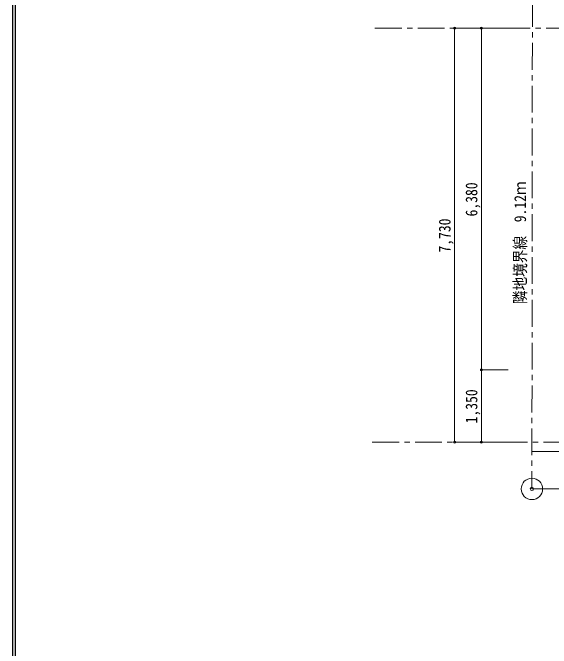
# Model space of a CAD drawing. Units: millimetres at full size; details may follow other scales. Extents: x -443943 to 462275, y -43546 to 79452.
# Drawn here: x -134034 to -123978, y -19068 to -7199 of the extents above; entities that cross this region are included whole.
import ezdxf
from ezdxf.enums import TextEntityAlignment as Align

# ---------------------------------------------------------------- set-up
doc = ezdxf.new("R2010")
doc.units = ezdxf.units.MM
doc.header["$LTSCALE"] = 100
doc.header["$PDMODE"] = 32
doc.header["$PDSIZE"] = 40
doc.linetypes.add('CHAIN1', pattern=[8, 5, -1, 1, -1])
doc.linetypes.add('DOUBLE_CHAIN1', pattern=[8.8, 5, -1, 0.6, -0.6, 0.6, -1])
for name, color, linetype, lineweight in [('4-1_通り芯', 4, 'Continuous', 9), ('4-4_寸法', 7, 'Continuous', 15), ('4-B_E-PANL', 1, 'Continuous', 18), ('4-F__', 4, 'Continuous', 9)]:
    doc.layers.add(name, color=color, linetype=linetype, lineweight=lineweight)
doc.styles.add('ＭＳ ゴシック', font='')
doc.styles.get('ＭＳ ゴシック').set_extended_font_data('MS Gothic')

msp = doc.modelspace()

# ---------------------------------------------------------------- linework, layer by layer
at = {"layer": '4-1_通り芯', "color": 5, "lineweight": 30}
for p, q in [((-134034.3, -23080.8), (-134034.3, 16273.1)), ((-133984.3, -23030.8), (-133984.3, 16223.1))]:
    msp.add_line(p, q, dxfattribs=at)
at = {"layer": '4-1_通り芯', "linetype": 'CHAIN1'}
for p, q in [((-85970.7, -7488.1), (-127320.7, -7488.1)), ((-127320.7, -15218.1), (-85970.7, -15218.1))]:
    msp.add_line(p, q, dxfattribs=at)
at = {"layer": '4-4_寸法'}
for p, q in [((-125782.4, -7488.1), (-124782.4, -7488.1)), ((-125782.4, -15218.1), (-125782.4, -7488.1)), ((-125282.4, -15218.1), (-125282.4, -7488.1)), ((-125282.4, -13868.1), (-124782.4, -13868.1)), ((-125782.4, -15218.1), (-124782.4, -15218.1))]:
    msp.add_line(p, q, dxfattribs=at)
for p in [(-125782.4, -7488.1), (-125282.4, -7488.1), (-125282.4, -13868.1), (-125782.4, -15218.1), (-125282.4, -15218.1)]:
    msp.add_point(p, dxfattribs=at)
at = {"layer": '4-B_E-PANL', "linetype": 'DOUBLE_CHAIN1'}
msp.add_line((-124338.8, -15391.6), (-101852.3, -15391.5), dxfattribs=at)
at = {"layer": '4-F__', "linetype": 'CHAIN1'}
msp.add_line((-124330.7, -6963.1), (-124339.5, -16091.6), dxfattribs=at)
msp.add_lwpolyline([(-124339.5, -16091.6), (-101850.9, -16091.5), (-90777.1, -16046.1)], dxfattribs=at)
at = {"layer": '4-F__'}
for radius in [200, 30]:
    msp.add_circle((-124339.5, -16091.6), radius, dxfattribs=at)

# ---------------------------------------------------------------- texts
at = {"layer": '4-1_通り芯', "color": 7, "style": 'ＭＳ ゴシック', "width": 0.85}
msp.add_text('隣地境界線\u30009.12ｍ', height=219.9, rotation=89.945, dxfattribs=at).set_placement((-124384.8, -12642), align=Align.BOTTOM_LEFT)
at = {"layer": '4-4_寸法', "style": 'ＭＳ ゴシック', "width": 0.85}
for s, p in [('6,380', (-125292.4, -11003.1)), ('7,730', (-125792.4, -11678.1)), ('1,350', (-125292.4, -14868.1))]:
    msp.add_text(s, height=219.9, rotation=90, dxfattribs=at).set_placement(p, align=Align.BOTTOM_LEFT)

doc.saveas('drawing.dxf')
